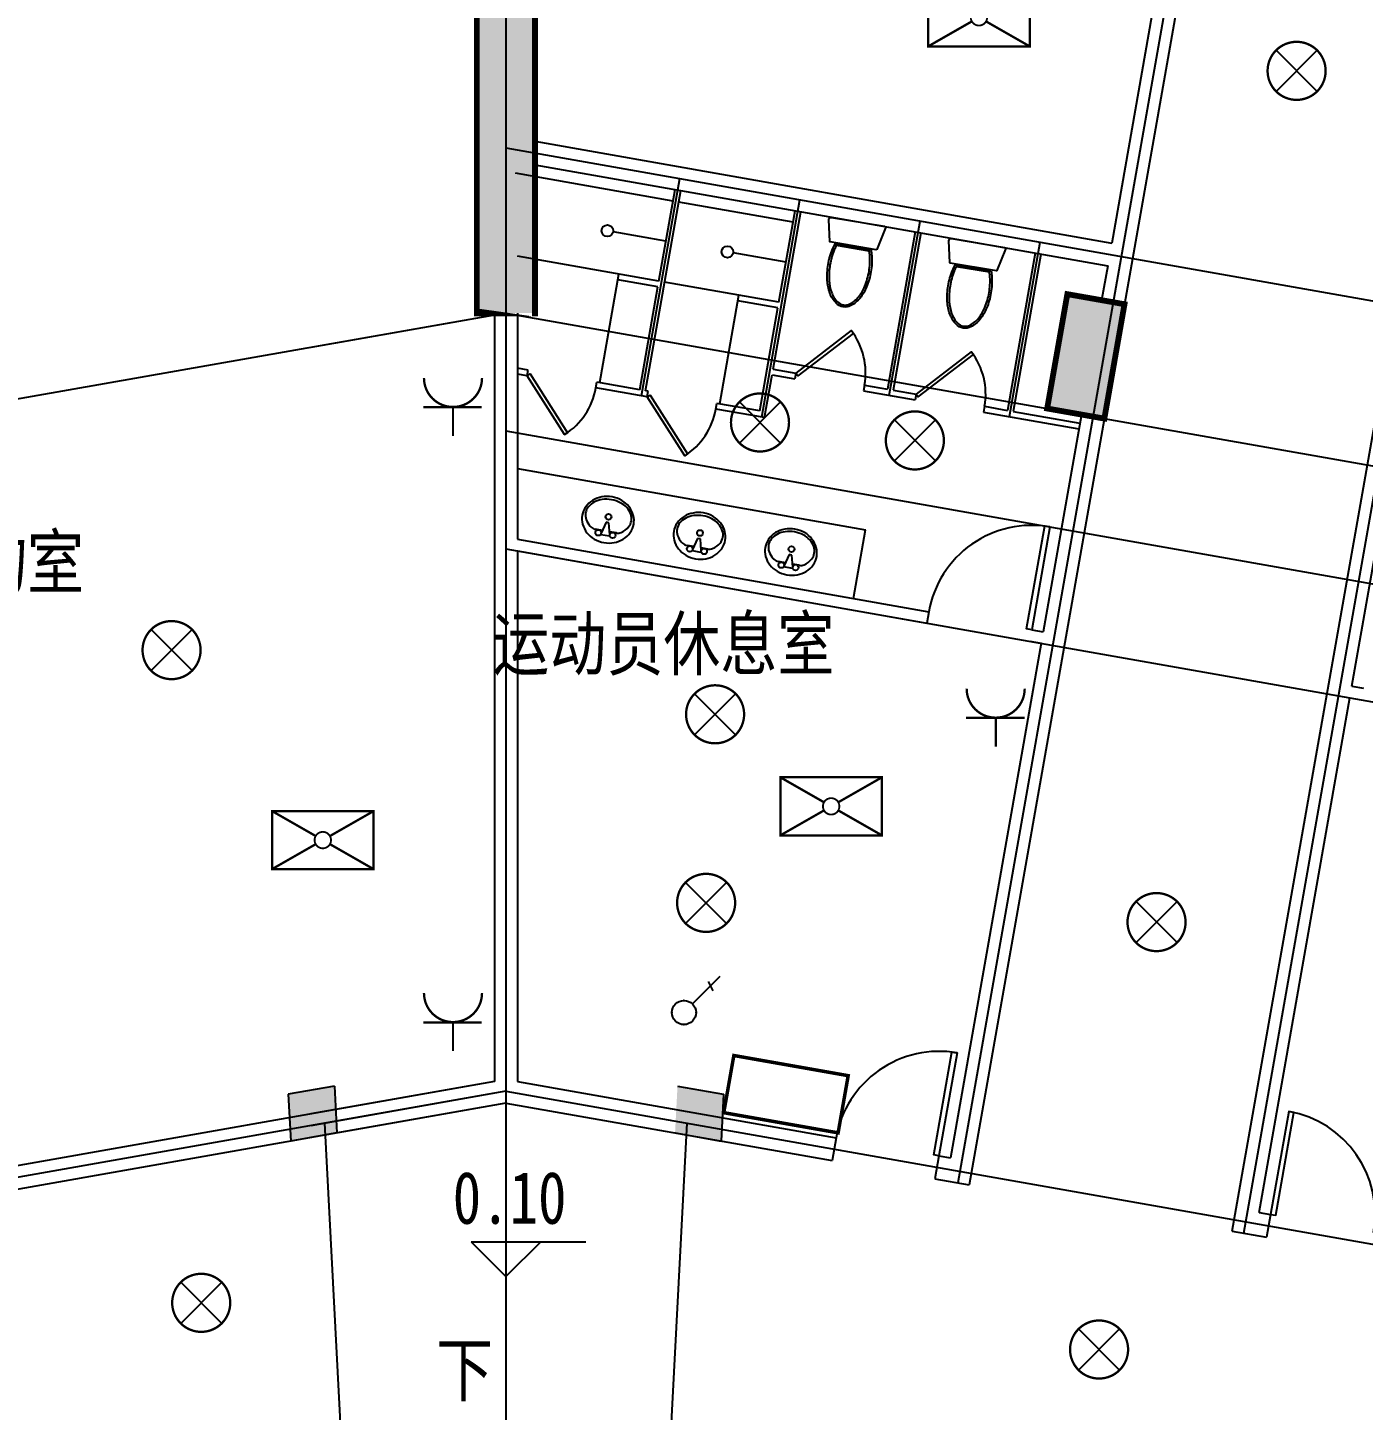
# Model space of a CAD drawing. Extents: x 23618587 to 48466785, y 42305484 to 86624613.
# Drawn here: x 24291357 to 24302861, y 43332402 to 43344309 of the extents above; entities that cross this region are included whole.
import ezdxf

# ---------------------------------------------------------------- set-up
doc = ezdxf.new("R2010")
doc.units = 0
doc.header["$MEASUREMENT"] = 0
doc.layers.get('0').update_dxf_attribs({"linetype": 'CONTINUOUS'})
for name, color, linetype in [('AC-W', 7, 'CONTINUOUS'), ('设备-动力', 3, 'CONTINUOUS'), ('设备-插座', 3, 'CONTINUOUS'), ('设备-照明', 3, 'CONTINUOUS'), ('设备-箱柜', 3, 'CONTINUOUS')]:
    doc.layers.add(name, color=color, linetype=linetype)
doc.styles.add('ATT', font='txt')
doc.styles.add('IDQSTYLE', font='simplex.shx', dxfattribs={"width": 0.7, "bigfont": 'hzfs1.shx'})
doc.styles.add('Q1', font='SimSun.ttf', dxfattribs={"width": 0.8, "height": 450})

# ---------------------------------------------------------------- blocks, each defined once
blk = doc.blocks.new('WC-3')
for points in [[(381.6936092093347, 218.2408633336599, 0.03355812812804986), (396.9573517340432, 268.9430153800786, 0.05639121069492921), (412.3489382449443, 404.9805428541877, 0.05639121069492927), (396.9573517340432, 541.0180703282967, 0.07014231948098686), (357.562039308028, 643.9963931749808, 0.1060983653685181), (290.0671071193756, 721.4435133271108, 0.1620331015355171), (225.2947648541558, 742.9999999999927, 0.1620331015355178), (160.522422588936, 721.4435133271108, 0.1060983653685186), (93.02749040028357, 643.9963931749808, 0.07014231948098702), (53.63217797426842, 541.0180703282967, 0.05639121069492911), (38.24059146336731, 404.9805428541877, 0.05639121069492958), (53.63217797426842, 268.9430153800786, 0.03355812812805004), (68.89592049897692, 218.2408633336599)], [(54.79555096172044, 404.9805428541877, -0.05639121069492937), (69.76864924652546, 537.3192896005567, -0.07014231948098673), (107.512469250094, 635.9806541751823, -0.1060983653685186), (170.4427700053529, 708.1900839169612, -0.162033101535518), (225.2947648541558, 726.4450405016323, -0.162033101535517), (280.1467597029514, 708.1900839169612, -0.1060983653685182), (343.0770604582176, 635.9806541751823, -0.07014231948098636), (380.8208804617861, 537.3192896005567, -0.05639121069492942), (395.7939787465839, 404.9805428541877, -0.05639121069492849), (380.8208804617861, 272.6417961078259, -0.02767511407589753), (369.2282583505821, 232.4275507513157), (81.36127135772767, 232.4275507513084, -0.02767511407589434), (69.76864924652546, 272.6417961078259, -0.05639121069492937)], [(-19.56175053199877, 24.16388233787438, 0.4770641446285718), (1.818989403545856e-12, 0), (462.9421472812282, -7.275957614183426e-12, 0.4770641446285718), (472.7230225472249, 12.08194116893719), (431.3211404827252, 206.5863057935421, 0.3540373363425782), (426.4307028497315, 210.5453352090699), (24.15882685857105, 210.5453352090772, 0.3540373363425782), (19.26838922557181, 206.5863057935421)]]:
    blk.add_lwpolyline(points, format="xyb", close=True)
blk = doc.blocks.new('15PLAV04')
at = {"color": 0, "linetype": 'ByBlock'}
for p, q in [((2.5, -1.5), (2.5, 1.5)), ((7, 0.5), (3, 1.5)), ((4, 1.25), (4, 3.635323)), ((7, -0.5), (7, 0.5)), ((3, -1.5), (7, -0.5)), ((4, -3.628449000000003), (4, -1.25))]:
    blk.add_line(p, q, dxfattribs=at)
blk.add_lwpolyline([(8, 9, 0.109452), (4.986152000000004, 8.332257999999996, 0.102376), (2.34314599999999, 6.363961000000003, 0.093737), (0.6223129999999628, 3.49131899999999, 0.088426), (0, 0, 0.088426), (0.6223129999999628, -3.49131899999999, 0.093737), (2.34314599999999, -6.363961000000003, 0.102376), (4.986152000000004, -8.332257999999996, 0.109452), (8, -9, 0.109452), (11.013848, -8.332257999999996, 0.102376), (13.65685400000001, -6.363961000000003, 0.093737), (15.37768700000004, -3.49131899999999, 0.088426), (16, 0, 0.088426), (15.37768700000004, 3.49131899999999, 0.093737), (13.65685400000001, 6.363961000000003, 0.102376), (11.013848, 8.332257999999996, 0.109452)], format="xyb", close=True, dxfattribs=at)
for centre in [(3, 2.5), (9, 0), (3, -2.5)]:
    blk.add_circle(centre, 1, dxfattribs=at)
for centre, radius, start, end in [((7, 3.635323), 3, 146.09549, 180), ((11.35803499999997, 0.7063469999999938), 8.250845, 143.130102, 146.09549), ((9.915842999999995, 1.787992000000003), 6.448105, 118.911201, 143.130102), ((9, 3.446271999999993), 4.553728, 90, 118.911201), ((9, 3.446271999999993), 4.553728, 61.088799, 90), ((8.084157000000005, 1.787992000000003), 6.448105, 36.869898, 61.088799), ((6.641965000000027, 0.7063469999999938), 8.250845, 17.257939, 36.869898), ((4.368267000000003, 0), 10.631733, 0, 17.257939), ((4.368267000000003, 0), 10.631733, 342.742061, 0), ((7, -3.628449000000003), 3, 180, 212.259808), ((6.641965000000027, -0.7063469999999938), 8.250845, 323.130102, 342.742061), ((9.915842999999995, -1.787992000000003), 6.448105, 212.259808, 241.088799), ((9, -3.446271999999993), 4.553728, 241.088799, 270), ((9, -3.446271999999993), 4.553728, 270, 298.911201), ((8.084157000000005, -1.787992000000003), 6.448105, 298.911201, 323.130102)]:
    blk.add_arc(centre, radius, start, end, dxfattribs=at)
at = {"color": 0, "linetype": 'ByBlock', "style": 'ATT'}
for tag, p, flags in [('ITEM', (0, -17.5), 3), ('ROOM_NUMBER', (0, -26.5), 1)]:
    blk.add_attdef(tag, p, '', height=6, dxfattribs=dict(at, flags=flags))
blk = doc.blocks.new('HC000426')
at = {"color": 0, "linetype": 'Continuous', "const_width": 0.3}
blk.add_lwpolyline([(5, 2.5), (-5, 2.5), (-5, -2.5), (5, -2.5)], close=True, dxfattribs=at)
at = {"color": 0, "style": 'IDQSTYLE', "width": 0.7}
blk.add_attdef('PSFHATT', (7, -2.5), '', height=2.5, dxfattribs=at)
blk = doc.blocks.new('HC000704')
at = {"color": 0, "linetype": 'Continuous', "const_width": 0.2}
for points in [[(-0.6139406135023933, 0.3508232077155071), (-4.375000000002217, 2.499999999999943)], [(-4.375000000002217, 2.499999999999943), (4.374999999997783, 2.499999999999943), (4.374999999997783, -2.500000000000057), (-4.375000000002217, -2.500000000000057), (-4.375000000002217, 2.499999999999943)], [(4.374999999997783, 2.499999999999943), (0.613940613502109, 0.3508232077156208)], [(-0.6139406135024501, -0.3508232077155071), (-4.375000000002217, -2.500000000000057)], [(0.6139406135020522, -0.3508232077156777), (4.374999999997783, -2.500000000000057)]]:
    blk.add_lwpolyline(points, dxfattribs=at)
at = {"color": 0, "linetype": 'Continuous', "const_width": 0.16}
blk.add_lwpolyline([(-3.383242763575582e-16, -0.7071067811865532, 0.1989123673796649), (0.4999999999999999, -0.5000000000000002, 0.1989123673796529), (0.7071067811865532, -1.577721810442024e-30, 0.1989123673796529), (0.5, 0.5, 0.1989123673796647), (-6.228696108637923e-17, 0.7071067811865532, 0.1989123673796647), (-0.4999999999999999, 0.5, 0.1989123673796529), (-0.7071067811865532, 9.205576587279189e-17, 0.1989123673796529), (-0.4999999999999998, -0.5000000000000002, 0.1989123673796647)], format="xyb", close=True, dxfattribs=at)
at = {"color": 0, "style": 'IDQSTYLE', "width": 0.7}
blk.add_attdef('PSFHATT', (6.374999999997783, -2.500000000000057), '', height=2.5, dxfattribs=at)
blk = doc.blocks.new('HC001494')
at = {"color": 0, "linetype": 'Continuous'}
for p, q in [((-1.76776695296229, 1.76776695296229), (1.767766952970533, -1.767766952970533)), ((1.76776695297059, 1.767766952970476), (-1.767766952966383, -1.767766952966497))]:
    blk.add_line(p, q, dxfattribs=at)
at = {"color": 0, "linetype": 'Continuous', "const_width": 0.2}
blk.add_lwpolyline([(1.76776695296644, -1.76776695296644, 0.1989123673796617), (2.500000000000057, 0, 0.1989123673796613), (1.767766952966383, 1.767766952966326, 0.198912367379653), (1.137288912133798e-13, 2.499999999999943, 0.1989123673796647), (-1.767766952966269, 1.767766952966327, 0.1989123673796613), (-2.499999999999943, 1.951292859901378e-16, 0.1989123673796761), (-1.767766952966269, -1.76776695296644, 0.1989123673796719), (1.12894543431545e-13, -2.500000000000057, 0.1989123673796541)], format="xyb", close=True, dxfattribs=at)
at = {"color": 0, "style": 'IDQSTYLE', "width": 0.7}
blk.add_attdef('PSFHATT', (4.500000010000057, -2.500000010000057), '', height=2.5, dxfattribs=at)
blk = doc.blocks.new('HC000133')
at = {"color": 0, "linetype": 'Continuous', "const_width": 0.2}
blk.add_lwpolyline([(-2.5, 5, 0.1989123673796542), (-1.767766952966327, 3.232233047033675, 0.198912367379656), (-1.347405802383693e-15, 2.5, 0.1989123673796559), (1.767766952966326, 3.232233047033674, 0.1989123673796541), (2.5, 4.999999999999999)], format="xyb", dxfattribs=at)
for points in [[(-2.549372027147456, 2.476391871554483), (2.483025305961291, 2.476391871554483)], [(0, 2.5), (0, 0)]]:
    blk.add_lwpolyline(points, dxfattribs=at)
at = {"color": 0, "style": 'IDQSTYLE', "width": 0.7}
blk.add_attdef('PSFHATT', (4.500000009999999, 0), '', height=2.5, dxfattribs=at)
blk = doc.blocks.new('HC002297100793')
at = {"color": 0}
for p, q in [((0.7365695637054159, 1.778236230427065), (3.125, 4.166666666667079)), ((2.086312922365323, 3.721618894039348), (2.474128879839554, 2.922156241536068))]:
    blk.add_line(p, q, dxfattribs=at)
blk.add_circle((0, 1.041666666667079), 1.041666666667084, dxfattribs=at)
for p in [(0, 2.083333333345872), (-1.041666666678793, 1.041666666667079), (0, 6.475602276623249e-12), (1.041666666678793, 1.041666666667079)]:
    blk.add_point(p, dxfattribs=at)
at = {"color": 0, "width": 0.7000000000000001}
blk.add_attdef('PSFHATT', (3.145, -5.115907697472721e-15), '', height=0.025, dxfattribs=at)

msp = doc.modelspace()

# ---------------------------------------------------------------- hatches: boundary and pattern name
at = {"layer": 'AC-W'}
for points in [[(24295726.76416719, 43348451.86485248), (24295726.76416751, 43341851.59187522), (24295226.76416751, 43341851.5918752), (24295226.76416719, 43348451.86485246)], [(24295726.76416719, 43348451.86485248), (24295726.76416751, 43341851.59187522), (24295226.76416751, 43341851.5918752), (24295226.76416719, 43348451.86485246)], [(24300803.94568408, 43341927.69265519), (24300311.54180757, 43342014.516744), (24300137.89362989, 43341029.70899064), (24300630.2975064, 43340942.88490185)], [(24300803.94568408, 43341927.69265519), (24300311.54180757, 43342014.516744), (24300137.89362989, 43341029.70899064), (24300630.2975064, 43340942.88490185)]]:
    msp.add_hatch(color=7, dxfattribs=at).paths.add_polyline_path(points)

# ---------------------------------------------------------------- linework, layer by layer
at = {"layer": 'AC-W', "color": 7, "ltscale": 300}
for p, q in [((24295476.76416698, 43352860.11982253), (24295476.76416907, 43309242.89571069)), ((24295476.76416698, 43352860.11982253), (24295476.76416907, 43309242.89571069)), ((24302457.11234211, 43351879.12043905), (24299368.37090912, 43334362.03834967)), ((24302457.11234211, 43351879.12043905), (24299368.37090912, 43334362.03834967)), ((24301830.39509952, 43333927.91701716), (24304872.14462519, 43351178.53580703)), ((24301830.39509952, 43333927.91701716), (24304872.14462519, 43351178.53580703)), ((24295476.76416744, 43343273.18913185), (24308535.10712811, 43340970.65094518)), ((24295476.76416744, 43343273.18913185), (24308535.10712811, 43340970.65094518)), ((24295476.76416751, 43341851.59187521), (24282904.63610453, 43339634.78649216)), ((24295476.76416751, 43341851.59187521), (24293797.68593214, 43341555.52507951)), ((24295476.76416751, 43341851.59187521), (24308048.8922307, 43339634.78649337)), ((24295476.76416751, 43341851.59187521), (24308048.8922307, 43339634.78649337)), ((24295476.76416756, 43340836.16526332), (24307701.59587542, 43338680.59759922)), ((24295476.76416756, 43340836.16526332), (24307701.59587542, 43338680.59759922)), ((24295476.7641676, 43339820.73865145), (24307354.29952013, 43337726.40870506)), ((24295476.7641676, 43339820.73865145), (24307354.29952013, 43337726.40870506)), ((24295476.76416785, 43335149.77623676), (24285196.79205003, 43333337.13979095)), ((24295476.76416785, 43335149.77623676), (24293797.68593214, 43334853.709441)), ((24295476.76416785, 43335149.77623676), (24305756.73628581, 43333337.13979194)), ((24295476.76416785, 43335149.77623676), (24305756.73628581, 43333337.13979194)), ((24295259.28519673, 43309242.89571069), (24293915.98650064, 43334874.56902307)), ((24295259.28519673, 43309242.89571069), (24293915.98650064, 43334874.56902307)), ((24295694.24324303, 43309242.89571069), (24297037.54255462, 43334874.56889634)), ((24295694.24324303, 43309242.89571069), (24297037.54255462, 43334874.56889634))]:
    msp.add_line(p, q, dxfattribs=at)
at = {"layer": 'AC-W', "color": 7, "ltscale": 5000}
for p, q in [((24302071.58026168, 43349116.78874392), (24299466.85167747, 43334344.67349245)), ((24302071.58026168, 43349116.78874392), (24299466.85167747, 43334344.67349245)), ((24301388.40270863, 43346394.05686549), (24300693.80841956, 43342454.8261321)), ((24301388.40270863, 43346394.05686549), (24300693.80841956, 43342454.8261321)), ((24295726.76416744, 43343330.65004788), (24300693.80841957, 43342454.8261321)), ((24295726.76416744, 43343330.65004788), (24300693.80841957, 43342454.8261321)), ((24295726.76416745, 43343127.5647255), (24300659.07870511, 43342257.86459541)), ((24295726.76416745, 43343127.5647255), (24300659.07870511, 43342257.86459541)), ((24300659.07870511, 43342257.86459541), (24300606.98413349, 43341962.42229071)), ((24300659.07870511, 43342257.86459541), (24300606.98413349, 43341962.42229071)), ((24301731.91432422, 43333945.28183493), (24303190.55901621, 43342217.66696032)), ((24301731.91432422, 43333945.28183493), (24303190.55901621, 43342217.66696032)), ((24295376.76416751, 43341851.59187521), (24295376.76416782, 43335233.68619989)), ((24295376.76416751, 43341851.59187521), (24295376.76416782, 43335233.68619989)), ((24295576.76416751, 43341851.59187521), (24295576.7641676, 43339904.64861456)), ((24295576.76416751, 43341851.59187521), (24295576.7641676, 43339904.64861456)), ((24300433.33556115, 43340977.61460695), (24300103.40327382, 43339106.48000842)), ((24300433.33556115, 43340977.61460695), (24300103.40327382, 43339106.48000842)), ((24302762.3871274, 43338637.6294139), (24303092.31866486, 43340508.76414467)), ((24302762.3871274, 43338637.6294139), (24303092.31866486, 43340508.76414467)), ((24295576.7641676, 43339904.64861456), (24299118.59552078, 43339280.12818606)), ((24295576.7641676, 43339904.64861456), (24299118.59552078, 43339280.12818606)), ((24295576.7641676, 43339803.10595337), (24295576.76416782, 43335233.6861999)), ((24295576.7641676, 43339803.10595337), (24299101.23066356, 43339181.64741772)), ((24295576.7641676, 43339803.10595337), (24295576.76416782, 43335233.6861999)), ((24295576.7641676, 43339803.10595337), (24299101.23066356, 43339181.64741772)), ((24299118.59552078, 43339280.12818606), (24299101.23066356, 43339181.64741773)), ((24299118.59552078, 43339280.12818606), (24299101.23066356, 43339181.64741773)), ((24300004.92249853, 43339123.84482618), (24300103.40327382, 43339106.48000842)), ((24300004.92249853, 43339123.84482618), (24300103.40327382, 43339106.48000842)), ((24300086.03841659, 43339007.99924007), (24299304.61984132, 43334576.36466466)), ((24300086.03841659, 43339007.99924007), (24299304.61984132, 43334576.36466466)), ((24299987.55764131, 43339025.36405784), (24300086.03841659, 43339007.99924007)), ((24299987.55764131, 43339025.36405784), (24300086.03841659, 43339007.99924007)), ((24302762.3871274, 43338637.6294139), (24302860.86790268, 43338620.26459614)), ((24302762.3871274, 43338637.6294139), (24302860.86790268, 43338620.26459614)), ((24301963.60551035, 43334107.51375), (24302745.02230962, 43338539.14863858)), ((24301963.60551035, 43334107.51375), (24302745.02230962, 43338539.14863858)), ((24302745.02230962, 43338539.14863858), (24302843.50308492, 43338521.78382084)), ((24302745.02230962, 43338539.14863858), (24302843.50308492, 43338521.78382084)), ((24295376.76416782, 43335233.68619989), (24287247.52351355, 43333800.28173945)), ((24295376.76416782, 43335233.68619989), (24293797.68593214, 43334955.2521022)), ((24295576.76416782, 43335233.6861999), (24298319.81208843, 43334750.01284227)), ((24295576.76416782, 43335233.6861999), (24298319.81208843, 43334750.01284227)), ((24295476.7641678, 43335048.23357558), (24287282.25314909, 43333603.32018885)), ((24295476.7641678, 43335048.23357558), (24293797.68593214, 43334752.16677983)), ((24295476.76416786, 43335048.23357558), (24298285.08237397, 43334553.05130557)), ((24295476.76416786, 43335048.23357558), (24298285.08237397, 43334553.05130557)), ((24298319.81208843, 43334750.01284227), (24298285.08237398, 43334553.05130557)), ((24298319.81208843, 43334750.01284227), (24298285.08237398, 43334553.05130557)), ((24299206.13906612, 43334593.7294824), (24299171.40935167, 43334396.76794572)), ((24299206.13906612, 43334593.7294824), (24299171.40935167, 43334396.76794572)), ((24299206.13906612, 43334593.7294824), (24299304.61984132, 43334576.36466466)), ((24299206.13906612, 43334593.7294824), (24299304.61984132, 43334576.36466466)), ((24299171.40935167, 43334396.76794571), (24299466.85167747, 43334344.67349245)), ((24299171.40935167, 43334396.76794571), (24299466.85167747, 43334344.67349245)), ((24301963.60551035, 43334107.51375), (24302062.09102266, 43334090.14809699)), ((24301963.60551035, 43334107.51375), (24302062.09102266, 43334090.14809699)), ((24302062.09102266, 43334090.14809699), (24302027.36146605, 43333893.18653246)), ((24302062.09102266, 43334090.14809699), (24302027.36146605, 43333893.18653246)), ((24301731.91432422, 43333945.28183494), (24302027.36146605, 43333893.18653246)), ((24301731.91432422, 43333945.28183494), (24302027.36146605, 43333893.18653246))]:
    msp.add_line(p, q, dxfattribs=at)
at = {"layer": 'AC-W', "color": 7}
for p, q in [((24296915.59846192, 43342816.39850266), (24295557.54824652, 43343055.85939673)), ((24296915.59846192, 43342816.39850266), (24295557.54824652, 43343055.85939673)), ((24296678.3193565, 43341182.78330129), (24296982.20366733, 43342906.19686908)), ((24296678.3193565, 43341182.78330129), (24296982.20366733, 43342906.19686908)), ((24296794.04473758, 43342127.03307555), (24296932.96327968, 43342914.87927797)), ((24296794.04473758, 43342127.03307555), (24296932.96327968, 43342914.87927797)), ((24297949.64660259, 43342634.06791615), (24296964.83884957, 43342807.71609378)), ((24297949.64660259, 43342634.06791615), (24296964.83884957, 43342807.71609378)), ((24297828.09287826, 43341944.70248904), (24297967.01142035, 43342732.54869146)), ((24297828.09287826, 43341944.70248904), (24297967.01142035, 43342732.54869146)), ((24297777.48556377, 43341369.75562218), (24298016.251808, 43342723.86628258)), ((24297777.48556377, 43341369.75562218), (24298016.251808, 43342723.86628258)), ((24296854.82159975, 43342471.7157891), (24296399.34801398, 43342552.02807125)), ((24296854.82159975, 43342471.7157891), (24296399.34801398, 43342552.02807125)), ((24299001.05956101, 43342550.21810493), (24298762.29331674, 43341196.10744452)), ((24299001.05956101, 43342550.21810493), (24298762.29331674, 43341196.10744452)), ((24299050.29994867, 43342541.53569604), (24298811.53370439, 43341187.42503565)), ((24299050.29994867, 43342541.53569604), (24298811.53370439, 43341187.42503565)), ((24296794.04473758, 43342127.03307555), (24295576.76416748, 43342341.67248309)), ((24296794.04473758, 43342127.03307555), (24295576.76416748, 43342341.67248309)), ((24297888.86974043, 43342289.3852026), (24297433.39615465, 43342369.69748475)), ((24297888.86974043, 43342289.3852026), (24297433.39615465, 43342369.69748475)), ((24300035.10770168, 43342367.88751839), (24299796.3414574, 43341013.77685799)), ((24300035.10770168, 43342367.88751839), (24299796.3414574, 43341013.77685799)), ((24300084.34808933, 43342359.20510951), (24299845.58184506, 43341005.0944491)), ((24300084.34808933, 43342359.20510951), (24299845.58184506, 43341005.0944491)), ((24296284.39625529, 43341252.24257234), (24296449.36202403, 43342187.80993772)), ((24296284.39625529, 43341252.24257234), (24296449.36202403, 43342187.80993772)), ((24296785.3623287, 43342077.79268789), (24296440.67961515, 43342138.56955005)), ((24296785.3623287, 43342077.79268789), (24296440.67961515, 43342138.56955005)), ((24296629.07896885, 43341191.46571018), (24296785.3623287, 43342077.79268789)), ((24296629.07896885, 43341191.46571018), (24296785.3623287, 43342077.79268789)), ((24297828.09287826, 43341944.70248904), (24296843.28512523, 43342118.35066666)), ((24297828.09287826, 43341944.70248904), (24296843.28512523, 43342118.35066666)), ((24297318.44439596, 43341069.91198584), (24297483.4101647, 43342005.47935121)), ((24297318.44439596, 43341069.91198584), (24297483.4101647, 43342005.47935121)), ((24297819.41046938, 43341895.46210138), (24297474.72775582, 43341956.23896355)), ((24297819.41046938, 43341895.46210138), (24297474.72775582, 43341956.23896355)), ((24297663.12710952, 43341009.13512367), (24297819.41046938, 43341895.46210138)), ((24297663.12710952, 43341009.13512367), (24297819.41046938, 43341895.46210138)), ((24295668.89140965, 43341360.77268336), (24295576.76416752, 43341377.0172018)), ((24295668.89140965, 43341360.77268336), (24295576.76416752, 43341377.0172018)), ((24295660.20900077, 43341311.5322957), (24295576.76416753, 43341326.2458712)), ((24295660.20900077, 43341311.5322957), (24295576.76416753, 43341326.2458712)), ((24295660.20900077, 43341311.5322957), (24295668.89140965, 43341360.77268336)), ((24295660.20900077, 43341311.5322957), (24295668.89140965, 43341360.77268336)), ((24297703.68508828, 43340951.21232715), (24297768.80315489, 43341320.51523452)), ((24297703.68508828, 43340951.21232715), (24297768.80315489, 43341320.51523452)), ((24297768.80315489, 43341320.51523452), (24297965.76470544, 43341285.78559901)), ((24297768.80315489, 43341320.51523452), (24297965.76470544, 43341285.78559901)), ((24297777.48556372, 43341369.75562219), (24297974.44711433, 43341335.02598666)), ((24297777.48556372, 43341369.75562219), (24297974.44711433, 43341335.02598666)), ((24297974.44711433, 43341335.02598666), (24297965.76470544, 43341285.78559901)), ((24297974.44711433, 43341335.02598666), (24297965.76470544, 43341285.78559901)), ((24296251.09365258, 43341207.34338912), (24296259.77606146, 43341256.58377678)), ((24296251.09365258, 43341207.34338912), (24296259.77606146, 43341256.58377678)), ((24296694.25714144, 43341129.2017092), (24296251.09365258, 43341207.34338912)), ((24296694.25714144, 43341129.2017092), (24296251.09365258, 43341207.34338912)), ((24296629.07896885, 43341191.46571018), (24296259.77606146, 43341256.58377678)), ((24296629.07896885, 43341191.46571018), (24296259.77606146, 43341256.58377678)), ((24296702.93955033, 43341178.44209685), (24296678.3193565, 43341182.78330129)), ((24296702.93955033, 43341178.44209685), (24296678.3193565, 43341182.78330129)), ((24298565.33176613, 43341230.83708006), (24298556.64935725, 43341181.59669241)), ((24298565.33176613, 43341230.83708006), (24298556.64935725, 43341181.59669241)), ((24298556.64935725, 43341181.59669241), (24298999.81284611, 43341103.45501247)), ((24298556.64935725, 43341181.59669241), (24298999.81284611, 43341103.45501247)), ((24298565.33176613, 43341230.83708006), (24298762.29331674, 43341196.10744452)), ((24298565.33176613, 43341230.83708006), (24298762.29331674, 43341196.10744452)), ((24298811.53370439, 43341187.42503565), (24299008.49525499, 43341152.69540012)), ((24298811.53370439, 43341187.42503565), (24299008.49525499, 43341152.69540012)), ((24296694.25714144, 43341129.2017092), (24296702.93955033, 43341178.44209685)), ((24296694.25714144, 43341129.2017092), (24296702.93955033, 43341178.44209685)), ((24297285.14179325, 43341025.01280262), (24297293.82420213, 43341074.25319028)), ((24297285.14179325, 43341025.01280262), (24297293.82420213, 43341074.25319028)), ((24297663.12710952, 43341009.13512367), (24297293.82420213, 43341074.25319028)), ((24297663.12710952, 43341009.13512367), (24297293.82420213, 43341074.25319028)), ((24299008.49525499, 43341152.69540012), (24298999.81284611, 43341103.45501247)), ((24299008.49525499, 43341152.69540012), (24298999.81284611, 43341103.45501247)), ((24297703.68508828, 43340951.21232715), (24297285.14179325, 43341025.01280262)), ((24297703.68508828, 43340951.21232715), (24297285.14179325, 43341025.01280262)), ((24299599.3799068, 43341048.50649352), (24299590.69749792, 43340999.26610588)), ((24299599.3799068, 43341048.50649352), (24299590.69749792, 43340999.26610588)), ((24299590.69749792, 43340999.26610588), (24300411.62948959, 43340854.51364642)), ((24299590.69749792, 43340999.26610588), (24300411.62948959, 43340854.51364642)), ((24299599.3799068, 43341048.50649352), (24299796.3414574, 43341013.77685798)), ((24299599.3799068, 43341048.50649352), (24299796.3414574, 43341013.77685798)), ((24299845.58184505, 43341005.0944491), (24300420.31191821, 43340903.75403059)), ((24299845.58184505, 43341005.0944491), (24300420.31191821, 43340903.75403059)), ((24295576.76416757, 43340513.9045817), (24298574.19449301, 43339985.37674269)), ((24295576.76416757, 43340513.9045817), (24298574.19449301, 43339985.37674269)), ((24298470.00558643, 43339394.49209087), (24298574.19449301, 43339985.37674269)), ((24298470.00558643, 43339394.49209087), (24298574.19449301, 43339985.37674269)), ((24293999.38843121, 43335193.90301725), (24293602.50703628, 43335123.92211916)), ((24293602.50703628, 43335123.92211916), (24293623.59863235, 43334721.47049183)), ((24293999.38843121, 43335193.90301725), (24294020.48002728, 43334791.45138993)), ((24296954.14062399, 43335193.90289051), (24297351.02201893, 43335123.92199246)), ((24296954.14062399, 43335193.90289051), (24297351.02201893, 43335123.92199246)), ((24297351.02201893, 43335123.92199246), (24297329.9304229, 43334721.47036514)), ((24297351.02201893, 43335123.92199246), (24297329.9304229, 43334721.47036514)), ((24294020.48002728, 43334791.45138992), (24293623.59863235, 43334721.47049184)), ((24296933.04902796, 43334791.45126319), (24297329.9304229, 43334721.47036514)), ((24296933.04902796, 43334791.45126319), (24297329.9304229, 43334721.47036514)), ((24295176.76416789, 43333854.48636407), (24296165.52402117, 43333854.48636412)), ((24295176.76416789, 43333854.48636407), (24295476.7641679, 43333554.48636408)), ((24295176.76416789, 43333854.48636407), (24296165.52402117, 43333854.48636412)), ((24295176.76416789, 43333854.48636407), (24295476.7641679, 43333554.48636408)), ((24295776.76416789, 43333854.4863641), (24295476.7641679, 43333554.48636408)), ((24295776.76416789, 43333854.4863641), (24295476.7641679, 43333554.48636408))]:
    msp.add_line(p, q, dxfattribs=at)
at = {"layer": 'AC-W', "color": 7, "ltscale": 1000}
for p, q in [((24296645.01675379, 43341137.88411808), (24296974.94829127, 43343009.01884882)), ((24296645.01675379, 43341137.88411808), (24296974.94829127, 43343009.01884882)), ((24297679.06489446, 43340955.55353157), (24298008.99643194, 43342826.68826232)), ((24297679.06489446, 43340955.55353157), (24298008.99643194, 43342826.68826232)), ((24298778.23110171, 43341142.52585244), (24299043.04457258, 43342644.35767578)), ((24298778.23110171, 43341142.52585244), (24299043.04457258, 43342644.35767578)), ((24299812.27924237, 43340960.1952659), (24300077.09271324, 43342462.02708925)), ((24299812.27924237, 43340960.1952659), (24300077.09271324, 43342462.02708925))]:
    msp.add_line(p, q, dxfattribs=at)
at = {"layer": 'AC-W', "color": 7}
for points, const_width in [([(24295726.76416719, 43348451.86485248), (24295726.76416751, 43341851.59187522), (24295226.76416751, 43341851.5918752), (24295226.76416719, 43348451.86485246)], 49.99999999999999), ([(24295726.76416719, 43348451.86485248), (24295726.76416751, 43341851.59187522), (24295226.76416751, 43341851.5918752), (24295226.76416719, 43348451.86485246)], 49.99999999999999), ([(24300311.54180757, 43342014.516744), (24300137.89362989, 43341029.70899064), (24300630.2975064, 43340942.88490185), (24300803.94568408, 43341927.69265519)], 50), ([(24300311.54180757, 43342014.516744), (24300137.89362989, 43341029.70899064), (24300630.2975064, 43340942.88490185), (24300803.94568408, 43341927.69265519)], 50)]:
    msp.add_lwpolyline(points, close=True, dxfattribs=dict(at, const_width=const_width))
for points in [[(24297974.44711432, 43341335.02598665), (24297992.72198465, 43341311.23462023), (24298468.54931312, 43341676.73202682), (24298450.2744428, 43341700.52339323)], [(24297974.44711432, 43341335.02598665), (24297992.72198465, 43341311.23462023), (24298468.54931312, 43341676.73202682), (24298450.2744428, 43341700.52339323)], [(24299008.49525499, 43341152.69540012), (24299026.77012532, 43341128.90403369), (24299502.5974538, 43341494.40144027), (24299484.32258347, 43341518.19280669)], [(24299008.49525499, 43341152.69540012), (24299026.77012532, 43341128.90403369), (24299502.5974538, 43341494.40144027), (24299484.32258347, 43341518.19280669)], [(24295660.20900077, 43341311.53229569), (24295685.51888812, 43341327.6384934), (24296007.6428421, 43340821.44074645), (24295982.33295476, 43340805.33454876)], [(24295660.20900077, 43341311.53229569), (24295685.51888812, 43341327.6384934), (24296007.6428421, 43340821.44074645), (24295982.33295476, 43340805.33454876)], [(24296694.25714144, 43341129.20170919), (24296719.56702879, 43341145.30790689), (24297041.69098277, 43340639.11015994), (24297016.38109542, 43340623.00396225)], [(24296694.25714144, 43341129.20170919), (24296719.56702879, 43341145.30790689), (24297041.69098277, 43340639.11015994), (24297016.38109542, 43340623.00396225)], [(24300004.92249853, 43339123.84482618), (24299960.60614964, 43339131.65899417), (24300116.8895095, 43340017.98597189), (24300161.20585838, 43340010.17180389)], [(24300004.92249853, 43339123.84482618), (24299960.60614964, 43339131.65899417), (24300116.8895095, 43340017.98597189), (24300161.20585838, 43340010.17180389)], [(24299206.13906615, 43334593.72948241), (24299161.82271726, 43334601.5436504), (24299318.10607711, 43335487.87062813), (24299362.422426, 43335480.05646013)], [(24299206.13906615, 43334593.72948241), (24299161.82271726, 43334601.5436504), (24299318.10607711, 43335487.87062813), (24299362.422426, 43335480.05646013)], [(24302062.08739235, 43334090.14873713), (24302106.40374123, 43334082.33456913), (24302262.6871011, 43334968.66154685), (24302218.37075222, 43334976.47571485)], [(24302062.08739235, 43334090.14873713), (24302106.40374123, 43334082.33456913), (24302262.6871011, 43334968.66154685), (24302218.37075222, 43334976.47571485)]]:
    msp.add_lwpolyline(points, close=True, dxfattribs=at)
for centre in [(24296350.10762633, 43342560.71048013), (24296350.10762633, 43342560.71048013), (24297384.15576699, 43342378.37989363), (24297384.15576699, 43342378.37989363)]:
    msp.add_circle(centre, 50, dxfattribs=at)
at = {"layer": 'AC-W', "color": 7, "ltscale": 300}
for centre, radius, start, end in [((24162246.90911468, 42870268.0675432), 513099.7201431179, 62.62241479241912, 75.14436565343833), ((24150982.49453454, 42831626.35527), 541522.6713801126, 66.08717725282955, 74.45643837486739)]:
    msp.add_arc(centre, radius, start, end, dxfattribs=at)
at = {"layer": 'AC-W', "color": 7}
for centre, radius, start, end in [((24148759.78829769, 42835660.74182423), 530172.6713801024, 79.47434534325396, 79.47434534325396), ((24148766.30591017, 42835659.45113144), 530172.6713801024, 78.1227654299408, 78.1227654299408), ((24148779.34206819, 42835656.52904256), 530172.6713801024, 76.20904879239248, 76.20904879239248), ((24297974.44711432, 43341335.02598665), 600.000000619822, 350.000000001095, 37.52895957393264), ((24297974.44711432, 43341335.02598665), 600.000000619822, 350.000000001095, 37.52895957393264), ((24299008.49525499, 43341152.69540013), 600.000000619822, 350.000000001095, 37.52895957393264), ((24299008.49525499, 43341152.69540013), 600.000000619822, 350.000000001095, 37.52895957393264), ((24295660.20900077, 43341311.53229569), 600.000000619822, 302.4710404304146, 350.000000001095), ((24295660.20900077, 43341311.53229569), 600.000000619822, 302.4710404304146, 350.000000001095), ((24296694.25714144, 43341129.20170919), 600.000000619822, 302.4710404304146, 350.000000001095), ((24296694.25714144, 43341129.20170919), 600.000000619822, 302.4710404304146, 350.000000001095), ((24300004.92249853, 43339123.84482618), 899.9999999978452, 80.000000001095, 170.000000001095), ((24300004.92249853, 43339123.84482618), 899.9999999978452, 80.000000001095, 170.000000001095), ((24299206.13906615, 43334593.72948241), 899.9999999978452, 80.000000001095, 170.000000001095), ((24299206.13906615, 43334593.72948241), 899.9999999978452, 80.000000001095, 170.000000001095), ((24302062.08739235, 43334090.14873715), 899.9999999978452, 350.000000001095, 80.000000001095), ((24302062.08739235, 43334090.14873715), 899.9999999978452, 350.000000001095, 80.000000001095)]:
    msp.add_arc(centre, radius, start, end, dxfattribs=at)
for points in [[(24293999.38843121, 43335193.90301725), (24293602.50703628, 43335123.92211916), (24294020.48002728, 43334791.45138992), (24293623.59863235, 43334721.47049184)], [(24296954.14062399, 43335193.90289051), (24297351.02201893, 43335123.92199246), (24296933.04902796, 43334791.45126319), (24297329.9304229, 43334721.47036514)], [(24296954.14062399, 43335193.90289051), (24297351.02201893, 43335123.92199246), (24296933.04902796, 43334791.45126319), (24297329.9304229, 43334721.47036514)]]:
    msp.add_solid(points, dxfattribs=at)

# ---------------------------------------------------------------- block references
at = {"layer": 'AC-W', "color": 7, "xscale": -1, "rotation": 170.4762695514172}
for p in [(24298280.37494, 43342675.34049163), (24298280.37494, 43342675.34049163), (24299314.42308066, 43342493.00990509), (24299314.42308066, 43342493.00990509)]:
    msp.add_blockref('WC-3', p, dxfattribs=at)
at = {"layer": 'AC-W', "color": 7, "xscale": 24.99999999999075, "yscale": 25, "zscale": 25, "rotation": 80.00000000283366}
for p in [(24296320.79334754, 43339874.99885696), (24296320.79334754, 43339874.99885696), (24297108.63954996, 43339736.08031487), (24297108.63954996, 43339736.08031487), (24297896.48575237, 43339597.16177277), (24297896.48575237, 43339597.16177277)]:
    msp.add_blockref('15PLAV04', p, dxfattribs=at)
at = {"layer": '设备-动力', "xscale": 100, "yscale": 100, "zscale": 100}
for p in [(24299550.36212921, 43344398.27080393), (24298277.39311704, 43337603.7026595), (24293899.4556675, 43337313.04492617)]:
    msp.add_blockref('HC000704', p, dxfattribs=at)
at = {"layer": '设备-插座', "xscale": 100, "yscale": 100, "zscale": 100}
for p in [(24295020.69168758, 43340792.74291992), (24299694.42052529, 43338116.96888034), (24295020.69168758, 43335495.86930704)]:
    msp.add_blockref('HC000133', p, dxfattribs=at)
at = {"layer": '设备-照明', "color": 3, "xscale": 100, "yscale": 100, "zscale": 100}
for p in [(24302286.08342123, 43343937.46016121), (24297664.59669557, 43340909.41575361), (24298998.48092653, 43340754.76250944), (24292596.98537683, 43338948.98627472), (24297277.96358515, 43338396.30053587), (24297200.63696307, 43336772.44147208), (24301079.78811693, 43336606.89638758), (24292852.23552704, 43333328.24761152), (24300584.8977356, 43332926.1491766)]:
    msp.add_blockref('HC001494', p, dxfattribs=at)
at = {"layer": '设备-照明', "xscale": 100, "yscale": 100, "zscale": 100}
msp.add_blockref('HC002297100793', (24297009.76500411, 43335724.07239536), dxfattribs=at)
at = {"layer": '设备-箱柜', "color": 142, "xscale": 99.99999999999996, "yscale": 100, "zscale": 100, "rotation": 350.0000000026127}
msp.add_blockref('HC000426', (24297888.39608179, 43335125.07148043, 0.0002394631151836063), dxfattribs=at)

# ---------------------------------------------------------------- texts
at = {"layer": 'AC-W', "color": 7, "style": 'Q1', "width": 0.8}
for s, p in [('健身区用品储物室', (24287915.11290168, 43339484.02937968)), ('运动员休息室', (24295359.2932067, 43338780.57881114)), ('运动员休息室', (24295359.2932067, 43338780.57881114)), ('0.10', (24295018.19892817, 43334009.18976089)), ('0.10', (24295018.19892817, 43334009.18976089)), ('下', (24294875.57235781, 43332527.06158184)), ('下', (24294875.57235781, 43332527.06158184))]:
    msp.add_text(s, height=450, dxfattribs=at).set_placement(p)

doc.saveas('drawing.dxf')
